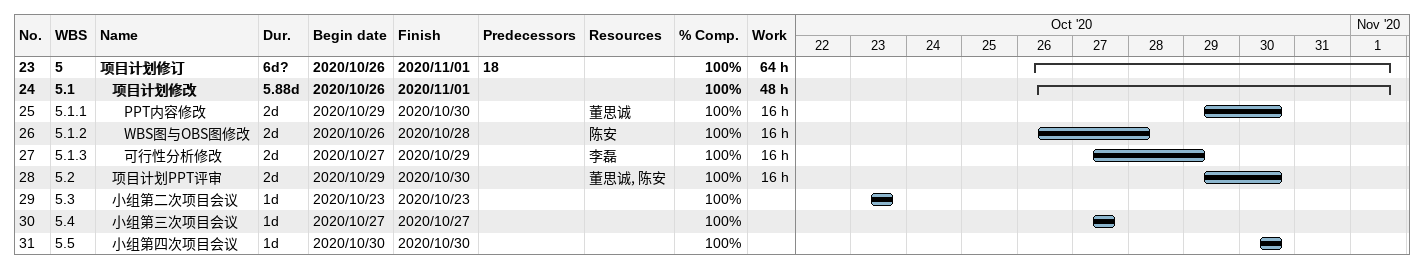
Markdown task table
| ID | WBS | Task | Duration | Start | Finish | Predecessors | Resources | % complete | Work (h) |
|---|---|---|---|---|---|---|---|---|---|
| 23 | 5 | **项目计划修订** | 6d? | 2020-10-26 | 2020-11-01 | 18 |  | 100 | 64 |
| 24 | 5.1 | **项目计划修改** | 5.88d | 2020-10-26 | 2020-11-01 |  |  | 100 | 48 |
| 25 | 5.1.1 | PPT内容修改 | 2d | 2020-10-29 | 2020-10-30 |  | 董思诚 | 100 | 16 |
| 26 | 5.1.2 | WBS图与OBS图修改 | 2d | 2020-10-26 | 2020-10-28 |  | 陈安 | 100 | 16 |
| 27 | 5.1.3 | 可行性分析修改 | 2d | 2020-10-27 | 2020-10-29 |  | 李磊 | 100 | 16 |
| 28 | 5.2 | 项目计划PPT评审 | 2d | 2020-10-29 | 2020-10-30 |  | 董思诚, 陈安 | 100 | 16 |
| 29 | 5.3 | 小组第二次项目会议 | 1d | 2020-10-23 | 2020-10-23 |  |  | 100 |  |
| 30 | 5.4 | 小组第三次项目会议 | 1d | 2020-10-27 | 2020-10-27 |  |  | 100 |  |
| 31 | 5.5 | 小组第四次项目会议 | 1d | 2020-10-30 | 2020-10-30 |  |  | 100 |  |
